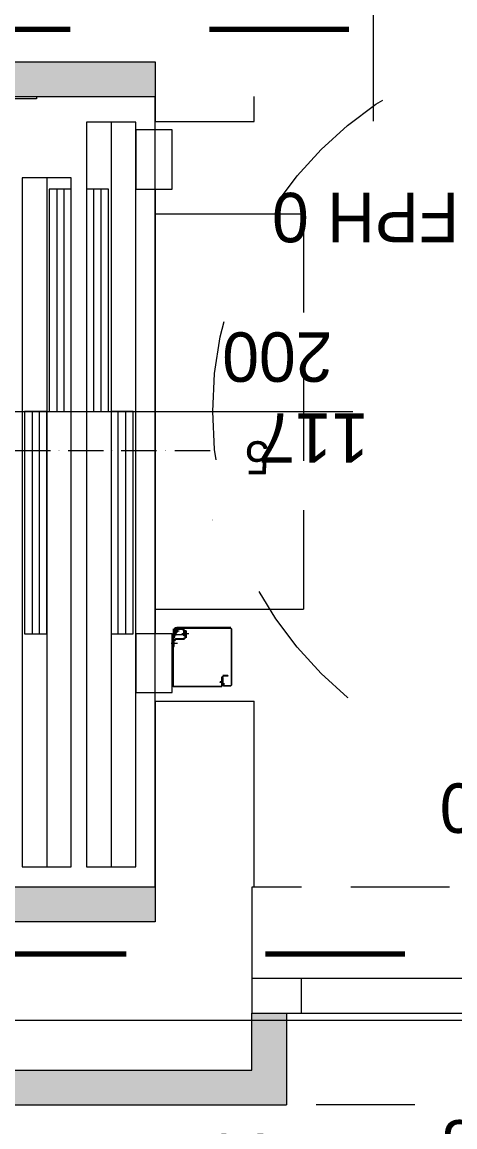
# Model space of a CAD drawing. Header units: metres. Extents: x -223175 to -223082, y -66 to 73.
# Drawn here: x -223168.779 to -223167.902, y 31.825 to 34.06 of the extents above; entities that cross this region are included whole.
import ezdxf
from ezdxf.enums import TextEntityAlignment as Align

# ---------------------------------------------------------------- set-up
doc = ezdxf.new("R2010")
doc.units = ezdxf.units.M
doc.header["$MEASUREMENT"] = 0
for name, pattern in [('HIDDEN', [0.3, 0.2, -0.1]), ('Strichlinie', [0.564444, 0.282222, -0.282222]), ('Strichlinie mittel', [0.3, 0.2, -0.1])]:
    doc.linetypes.add(name, pattern=pattern)
for name, color, linetype in [('cs-b1600.cs', 7, 'Continuous'), ('cs-bestand wand.cs', 7, 'Continuous'), ('cs-brandschutz.cs', 7, 'Continuous'), ('cs-lift.cs', 7, 'Continuous'), ('cs-neubau.cs', 7, 'Continuous'), ('cs-schraffur allg.cs', 7, 'Continuous'), ('cs-wand tr.cs', 7, 'Continuous')]:
    doc.layers.add(name, color=color, linetype=linetype)

# ---------------------------------------------------------------- blocks, each defined once
blk = doc.blocks.new('F Marker 21_19')
at = {"layer": 'cs-wand tr.cs', "color": 7, "linetype": 'Continuous', "lineweight": 13}
blk.add_line((0, -0.94), (0, 0.05), dxfattribs=at)
at = {"layer": 'cs-wand tr.cs', "color": 7, "lineweight": 13}
for tag, rotation, p in [('AC_SillPrefix_FPH', 360, (-0.1743, 0.1651)), ('DUMMY_273', 270, (-0.25, -0.7749)), ('DUMMY_272', 270, (0.0136, -0.7749))]:
    blk.add_attdef(tag, text='', height=0.1, rotation=rotation, dxfattribs=at).set_placement(p, align=Align.BOTTOM_LEFT)
blk = doc.blocks.new('Wand_252', base_point=(-14435.9413, 223168.3089))
at = {"layer": 'cs-wand tr.cs', "linetype": 'Continuous', "lineweight": 0, "true_color": 0x83bf46}
blk.add_hatch(color=83, dxfattribs=at).paths.add_polyline_path([(-14435.8713, 223168.5089), (-14435.8713, 223170.5878), (-14435.9413, 223170.5178), (-14435.9413, 223168.5089)])
at = {"layer": 'cs-wand tr.cs', "color": 7, "linetype": 'Continuous', "lineweight": 13}
for p, q in [((-14435.8713, 223170.5878), (-14435.8713, 223168.5089)), ((-14435.8713, 223168.5089), (-14435.9413, 223168.5089))]:
    blk.add_line(p, q, dxfattribs=at)
at = {"layer": 'cs-wand tr.cs', "color": 7, "linetype": 'Continuous', "lineweight": 13, "flags": 128}
blk.add_lwpolyline([(-14435.9413, 223170.5178), (-14435.9413, 223168.5089)], dxfattribs=at)
at = {"layer": 'cs-wand tr.cs', "color": 7, "linetype": 'Continuous', "lineweight": 13, "rotation": 90}
blk.add_blockref('F Marker 21_19', (-14435.9413, 223168.0677), dxfattribs=at).add_auto_attribs({'AC_SillPrefix_FPH': 'FPH 0', 'DUMMY_272': '48', 'DUMMY_273': '300'})
blk = doc.blocks.new('1-Flügelfenster 21_30')
at = {"layer": 'cs-wand tr.cs', "color": 7, "linetype": 'HIDDEN', "lineweight": 13}
for p, q in [((-0.65, 0.185), (0.65, 0.185)), ((-0.58, -0.255), (0.58, -0.255))]:
    blk.add_line(p, q, dxfattribs=at)
at = {"layer": 'cs-wand tr.cs', "color": 7, "linetype": 'Continuous', "lineweight": 13}
for p, q in [((-0.65, 0.185), (-0.65, 0.115)), ((0.65, 0.185), (0.65, 0.115)), ((-0.65, 0.115), (-0.65, 0)), ((0.65, 0.115), (0.65, 0)), ((-0.65, 0), (-0.55, 0)), ((-0.65, 0), (-0.65, -0.07)), ((-0.65, 0), (-0.65, -0.07)), ((-0.55, 0), (-0.55, -0.07)), ((-0.55, 0), (0.55, 0)), ((0.55, -0.07), (0.55, 0)), ((0.55, 0), (0.65, 0)), ((0.65, 0), (0.65, -0.07)), ((0.65, 0), (0.65, -0.07)), ((-0.55, -0.07), (-0.65, -0.07)), ((-0.58, -0.07), (-0.58, -0.255)), ((0.55, -0.07), (-0.55, -0.07)), ((0.65, -0.07), (0.55, -0.07)), ((0.58, -0.07), (0.58, -0.255)), ((-0.65, -0.255), (-0.58, -0.255)), ((0.65, -0.255), (0.58, -0.255))]:
    blk.add_line(p, q, dxfattribs=at)
blk = doc.blocks.new('Wand_253', base_point=(-14437.5413, 223170.5178))
at = {"layer": 'cs-wand tr.cs', "linetype": 'Continuous', "lineweight": 0, "true_color": 0x83bf46}
for points in [[(-14437.9813, 223170.9578), (-14437.9813, 223168.313), (-14437.9113, 223168.313), (-14437.9113, 223170.8878)], [(-14437.5413, 223168.5089), (-14437.5413, 223170.5178), (-14437.6113, 223170.5878), (-14437.6113, 223168.5089)], [(-14437.9813, 223168.313), (-14437.9813, 223168.243), (-14437.7963, 223168.243), (-14437.7963, 223168.313), (-14437.9113, 223168.313)]]:
    blk.add_hatch(color=83, dxfattribs=at).paths.add_polyline_path(points)
at = {"layer": 'cs-wand tr.cs', "color": 7, "linetype": 'Continuous', "lineweight": 13}
for p, q in [((-14437.9113, 223170.8878), (-14437.9113, 223168.313)), ((-14437.8113, 223168.313), (-14437.8113, 223170.7878)), ((-14437.6113, 223168.5089), (-14437.6113, 223170.5878)), ((-14437.5413, 223168.5089), (-14437.6113, 223168.5089)), ((-14437.9813, 223168.313), (-14437.9813, 223168.243)), ((-14437.9113, 223168.313), (-14437.7963, 223168.313)), ((-14437.7963, 223168.313), (-14437.7963, 223168.243)), ((-14437.7263, 223168.313), (-14437.7963, 223168.313)), ((-14437.6113, 223168.313), (-14437.7263, 223168.313)), ((-14437.5413, 223168.313), (-14437.6113, 223168.313)), ((-14437.7963, 223168.243), (-14437.9813, 223168.243))]:
    blk.add_line(p, q, dxfattribs=at)
at = {"layer": 'cs-wand tr.cs', "color": 7, "linetype": 'Continuous', "lineweight": 13, "flags": 128}
for points in [[(-14437.9813, 223170.9578), (-14437.9813, 223168.313)], [(-14437.5413, 223168.5089), (-14437.5413, 223170.5178)]]:
    blk.add_lwpolyline(points, dxfattribs=at)
at = {"layer": 'cs-wand tr.cs', "color": 7, "linetype": 'Continuous', "lineweight": 13}
ref = blk.add_blockref('F Marker 21_19', (-14437.5413, 223167.663), dxfattribs=dict(at, rotation=270))
ref.add_attrib('AC_FirePrefix', 'Fixverglasung  EW 30', dxfattribs={"color": 7, "lineweight": 13, "height": 0.1, "rotation": 90}).set_placement((-14438.0113, 223167.0992), align=Align.BOTTOM_LEFT)
ref.add_attrib('AC_SillPrefix_FPH', 'FPH 0', dxfattribs={"color": 7, "lineweight": 13, "height": 0.1, "rotation": 90}).set_placement((-14437.3013, 223167.5538), align=Align.BOTTOM_LEFT)
ref.add_attrib('AC_WIDO_ID', '130', dxfattribs={"color": 7, "lineweight": 13, "height": 0.1, "rotation": 360}).set_placement((-14438.6051, 223167.7417), align=Align.BOTTOM_LEFT)
ref.add_attrib('DUMMY_272', '300', dxfattribs={"color": 7, "lineweight": 13, "height": 0.1, "rotation": 360}).set_placement((-14438.6051, 223167.478), align=Align.BOTTOM_LEFT)
at = {"layer": 'cs-wand tr.cs', "color": 7, "linetype": 'Continuous', "lineweight": 13, "xscale": -1, "rotation": 270}
blk.add_blockref('1-Flügelfenster 21_30', (-14437.7263, 223167.663), dxfattribs=at)
blk = doc.blocks.new('Rechteckige Türöffnung 21_6')
at = {"layer": 'cs-bestand wand.cs', "color": 7, "linetype": 'Strichlinie mittel', "lineweight": 13}
for p, q in [((-0.4, 0.3), (0.4, 0.3)), ((-0.4, 0), (0.4, 0))]:
    blk.add_line(p, q, dxfattribs=at)
at = {"layer": 'cs-bestand wand.cs', "color": 7, "linetype": 'Continuous', "lineweight": 13}
for p, q in [((-0.4, 0), (-0.4, 0.3)), ((0.4, 0), (0.4, 0.3))]:
    blk.add_line(p, q, dxfattribs=at)
blk = doc.blocks.new('T Marker 21_10')
at = {"layer": 'cs-bestand wand.cs', "color": 7, "linetype": 'Continuous', "lineweight": 13}
blk.add_line((0, 0.3), (0, -0.4), dxfattribs=at)
at = {"layer": 'cs-bestand wand.cs', "color": 7, "lineweight": 13}
for tag, p in [('DUMMY_272', (0.0264, 0.0651)), ('DUMMY_273', (0.19, 0.0651))]:
    blk.add_attdef(tag, text='', height=0.1, rotation=90, dxfattribs=at).set_placement(p, align=Align.BOTTOM_LEFT)
blk = doc.blocks.new('Wand_255', base_point=(-14437.5413, 223168.5089))
at = {"layer": 'cs-neubau.cs', "color": 7, "linetype": 'Continuous', "lineweight": 13}
for p, q in [((-14437.1652, 223168.5089), (-14437.1652, 223168.3089)), ((-14435.9921, 223168.5089), (-14435.9921, 223168.3089))]:
    blk.add_line(p, q, dxfattribs=at)
at = {"layer": 'cs-neubau.cs', "color": 7, "linetype": 'Continuous', "lineweight": 13, "flags": 128}
for points in [[(-14437.1652, 223168.5089), (-14437.5413, 223168.5089)], [(-14435.9413, 223168.5089), (-14435.9921, 223168.5089)], [(-14437.5413, 223168.3089), (-14437.1652, 223168.3089)], [(-14435.9921, 223168.3089), (-14435.9413, 223168.3089)]]:
    blk.add_lwpolyline(points, dxfattribs=at)
at = {"layer": 'cs-neubau.cs', "color": 7, "linetype": 'Continuous', "lineweight": 13}
ref = blk.add_blockref('T Marker 21_10', (-14436.5787, 223168.5089), dxfattribs=at)
ref.add_attrib('DUMMY_272', '117', dxfattribs={"color": 7, "lineweight": 0, "height": 0.1, "rotation": 90}).set_placement((-14436.5523, 223168.077), align=Align.BOTTOM_LEFT)
ref.add_attrib('DUMMY_274', '200', dxfattribs={"color": 7, "lineweight": 0, "height": 0.1, "rotation": 90}).set_placement((-14436.3887, 223168.1501), align=Align.BOTTOM_LEFT)
ref.add_attrib('DUMMY_275', '5', dxfattribs={"color": 7, "lineweight": 0, "height": 0.0667, "rotation": 90}).set_placement((-14436.619, 223168.2776), align=Align.BOTTOM_LEFT)
at = {"layer": 'cs-neubau.cs', "color": 7, "linetype": 'Continuous', "lineweight": 13, "rotation": 180}
blk.add_blockref('Rechteckige Türöffnung 21_6', (-14436.5787, 223168.5089), dxfattribs=at)
blk = doc.blocks.new('sn-aa_b1600_circle')
at = {"layer": 'cs-b1600.cs', "color": 252, "linetype": 'Strichlinie', "lineweight": 0, "true_color": 0x929292}
blk.add_circle((0.75, 0.75), 0.75, dxfattribs=at)

msp = doc.modelspace()

# ---------------------------------------------------------------- hatches: boundary and pattern name
at = {"layer": 'cs-lift.cs', "linetype": 'Continuous', "lineweight": 0, "true_color": 0x000000}
for points in [[(-223168.7172, 33.2725), (-223168.7172, 33.2737), (-223168.7184, 33.2737), (-223168.7184, 33.2725)], [(-223168.6085, 33.2725), (-223168.6085, 33.2737), (-223168.6098, 33.2737), (-223168.6098, 33.2725)], [(-223168.5012, 33.2725), (-223168.5012, 33.2737), (-223168.5025, 33.2737), (-223168.5025, 33.2725)], [(-223168.3926, 33.2725), (-223168.3926, 33.2737), (-223168.3938, 33.2737), (-223168.3938, 33.2725)], [(-223168.7031, 33.1932), (-223168.7031, 33.1945), (-223168.7044, 33.1945), (-223168.7044, 33.1932)], [(-223168.5958, 33.1932), (-223168.5958, 33.1945), (-223168.597, 33.1945), (-223168.597, 33.1932)], [(-223168.4871, 33.1932), (-223168.4871, 33.1945), (-223168.4884, 33.1945), (-223168.4884, 33.1932)], [(-223168.3926, 33.0525), (-223168.3926, 33.0537), (-223168.3938, 33.0537), (-223168.3938, 33.0525)]]:
    msp.add_hatch(color=18, dxfattribs=at).paths.add_polyline_path(points)

# ---------------------------------------------------------------- linework, layer by layer
at = {"layer": 'cs-brandschutz.cs', "color": 242, "linetype": 'Strichlinie', "lineweight": 70, "true_color": 0xcc0033, "flags": 128}
msp.add_lwpolyline([(-223161.725, 32.3083), (-223161.725, 37.3186), (-223167.3721, 37.3186), (-223167.3721, 34.0451), (-223170.6528, 34.0451), (-223170.6528, 32.1751), (-223166.8319, 32.1751), (-223166.8319, 32.7603), (-223163.5026, 32.7592), (-223163.5026, 32.3083)], close=True, dxfattribs=at)
at = {"layer": 'cs-lift.cs', "color": 7, "linetype": 'Continuous', "lineweight": 0, "flags": 128}
for points in [[(-223168.7491, 33.9101), (-223168.7491, 33.905), (-223168.822, 33.905), (-223168.822, 33.8117), (-223168.8565, 33.8117), (-223168.8565, 33.8808)], [(-223168.5089, 32.3101), (-223168.5089, 33.9101)], [(-223168.6482, 33.8578), (-223168.6482, 32.351)], [(-223168.5485, 33.8578), (-223168.6482, 33.8578)], [(-223168.5485, 33.8578), (-223168.6482, 33.8578)], [(-223168.5983, 33.8578), (-223168.5983, 32.351)], [(-223168.5485, 32.351), (-223168.5485, 33.8578)], [(-223168.7287, 33.7453), (-223168.7287, 32.351)], [(-223168.7082, 33.7223), (-223168.7082, 33.2725)], [(-223168.6942, 33.7223), (-223168.6942, 33.2725)], [(-223168.6341, 33.7223), (-223168.6341, 33.2725)], [(-223168.6188, 33.7223), (-223168.6188, 33.2725)], [(-223168.5089, 33.7223), (-223168.5089, 32.8226)], [(-223168.8066, 33.2725), (-223168.7351, 33.2725)], [(-223168.7581, 33.2725), (-223168.7581, 32.8226)], [(-223168.744, 33.2725), (-223168.744, 32.8226)], [(-223168.698, 33.2725), (-223168.6264, 33.2725)], [(-223168.5907, 33.2725), (-223168.5191, 33.2725)], [(-223168.5843, 33.2725), (-223168.5843, 32.8226)], [(-223168.5689, 33.2725), (-223168.5689, 32.8226)], [(-223168.4833, 33.2725), (-223168.4105, 33.2725)], [(-223168.721, 33.1932), (-223168.7938, 33.1932)], [(-223168.6136, 33.1932), (-223168.6852, 33.1932)], [(-223168.5063, 33.1932), (-223168.5779, 33.1932)], [(-223168.3977, 33.1932), (-223168.4692, 33.1932)], [(-223168.4744, 32.8226), (-223168.4718, 32.8226)], [(-223168.4744, 32.7178), (-223168.4744, 32.8226)], [(-223168.4731, 32.829), (-223168.4603, 32.829)], [(-223168.4667, 32.82), (-223168.4731, 32.82)], [(-223168.4731, 32.8137), (-223168.4718, 32.8149)], [(-223168.4718, 32.8149), (-223168.4718, 32.8328)], [(-223168.4718, 32.8316), (-223168.4705, 32.8316), (-223168.4705, 32.8149)], [(-223168.4718, 32.7178), (-223168.4718, 32.8226)], [(-223168.4718, 32.8137), (-223168.4705, 32.8149)], [(-223168.4718, 32.8137), (-223168.4718, 32.8149)], [(-223168.4692, 32.8341), (-223168.4705, 32.8328)], [(-223168.4705, 32.8316), (-223168.4705, 32.8328)], [(-223168.4692, 32.8252), (-223168.4654, 32.8252), (-223168.4629, 32.829), (-223168.4641, 32.8316), (-223168.468, 32.8328), (-223168.4705, 32.8303)], [(-223168.4705, 32.8162), (-223168.4705, 32.829)], [(-223168.4705, 32.8162), (-223168.4692, 32.8162), (-223168.4692, 32.829)], [(-223168.4692, 32.8354), (-223168.3555, 32.8354)], [(-223168.4692, 32.8341), (-223168.3555, 32.8341)], [(-223168.468, 32.8264), (-223168.4654, 32.8277), (-223168.4641, 32.8303), (-223168.468, 32.8316), (-223168.4692, 32.829)], [(-223168.468, 32.8316), (-223168.468, 32.8264)], [(-223168.468, 32.8252), (-223168.468, 32.8277)], [(-223168.468, 32.8252), (-223168.468, 32.8213)], [(-223168.468, 32.8213), (-223168.4513, 32.8213)], [(-223168.4667, 32.8226), (-223168.4667, 32.8354)], [(-223168.4629, 32.8354), (-223168.4654, 32.8354)], [(-223168.3568, 32.8354), (-223168.4629, 32.8354)], [(-223168.4552, 32.8316), (-223168.4629, 32.8316)], [(-223168.4526, 32.8328), (-223168.4552, 32.8341)], [(-223168.4539, 32.8316), (-223168.4552, 32.8316)], [(-223168.4411, 32.8226), (-223168.4552, 32.8226)], [(-223168.4513, 32.829), (-223168.4539, 32.8316)], [(-223168.4526, 32.8328), (-223168.4501, 32.8303)], [(-223168.4513, 32.8277), (-223168.4513, 32.829)], [(-223168.4513, 32.8188), (-223168.4513, 32.8277)], [(-223168.4488, 32.8188), (-223168.4513, 32.8188)], [(-223168.4513, 32.8111), (-223168.4475, 32.8149)], [(-223168.4513, 32.8137), (-223168.4501, 32.8149)], [(-223168.4488, 32.8277), (-223168.4501, 32.8303)], [(-223168.4462, 32.829), (-223168.4488, 32.829)], [(-223168.4488, 32.829), (-223168.4488, 32.8149)], [(-223168.4462, 32.829), (-223168.4462, 32.8149)], [(-223168.3555, 32.8354), (-223168.3568, 32.8354)], [(-223168.3542, 32.8328), (-223168.3555, 32.8341)], [(-223168.3542, 32.8328), (-223168.3555, 32.8341)], [(-223168.4641, 32.8034), (-223168.4769, 32.8034)], [(-223168.4718, 32.8124), (-223168.4731, 32.8111)], [(-223168.4718, 32.8124), (-223168.4705, 32.8137)], [(-223168.468, 32.8124), (-223168.4718, 32.8086)], [(-223168.4718, 32.8124), (-223168.4718, 32.8111)], [(-223168.4718, 32.797), (-223168.4705, 32.797), (-223168.4705, 32.8086)], [(-223168.4705, 32.797), (-223168.4705, 32.8086)], [(-223168.4705, 32.797), (-223168.4705, 32.8086)], [(-223168.468, 32.8098), (-223168.4692, 32.8086)], [(-223168.4513, 32.8124), (-223168.468, 32.8124)], [(-223168.4513, 32.8111), (-223168.468, 32.8111)], [(-223168.3747, 32.7255), (-223168.3772, 32.7255)], [(-223168.3772, 32.7242), (-223168.3772, 32.7255)], [(-223168.3747, 32.7357), (-223168.3747, 32.7178)], [(-223168.3708, 32.7383), (-223168.3734, 32.7357)], [(-223168.3734, 32.7357), (-223168.3734, 32.7178)], [(-223168.3734, 32.7344), (-223168.3721, 32.7344)], [(-223168.3721, 32.7255), (-223168.3734, 32.7255)], [(-223168.3708, 32.7383), (-223168.3721, 32.7383)], [(-223168.3708, 32.737), (-223168.3721, 32.7357)], [(-223168.3721, 32.7344), (-223168.3721, 32.7255)], [(-223168.3619, 32.7383), (-223168.3708, 32.7383)], [(-223168.3619, 32.7383), (-223168.3708, 32.7383)], [(-223168.3619, 32.737), (-223168.3708, 32.737)], [(-223168.3619, 32.7383), (-223168.3619, 32.737)], [(-223168.4731, 32.7178), (-223168.4705, 32.7153)], [(-223168.4718, 32.7178), (-223168.4705, 32.7165)], [(-223168.376, 32.7165), (-223168.4705, 32.7165)], [(-223168.376, 32.7153), (-223168.4705, 32.7153)], [(-223168.3747, 32.7242), (-223168.3772, 32.7242)], [(-223168.376, 32.7153), (-223168.3734, 32.7178)], [(-223168.376, 32.7165), (-223168.3747, 32.7178)], [(-223168.3721, 32.7242), (-223168.3734, 32.7242)], [(-223168.3708, 32.7229), (-223168.3721, 32.7242)], [(-223168.3721, 32.7242), (-223168.3721, 32.7191)], [(-223168.3721, 32.7191), (-223168.3708, 32.7178)], [(-223168.3708, 32.7191), (-223168.3708, 32.7229)], [(-223168.3708, 32.7178), (-223168.3555, 32.7178), (-223168.3683, 32.7178)], [(-223168.3696, 32.7191), (-223168.3696, 32.7229)], [(-223168.3696, 32.7191), (-223168.3683, 32.7178)], [(-223168.3555, 32.7178), (-223168.3542, 32.7191)], [(-223168.3555, 32.7178), (-223168.3542, 32.7191)], [(-223168.6482, 32.351), (-223168.5485, 32.351)]]:
    msp.add_lwpolyline(points, dxfattribs=at)
for points in [[(-223168.4744, 33.7223), (-223168.4744, 33.8424), (-223168.5485, 33.8424), (-223168.5485, 33.7223)], [(-223168.6788, 32.351), (-223168.6788, 33.7453), (-223168.7785, 33.7453), (-223168.7785, 32.351)], [(-223168.6788, 33.2725), (-223168.6788, 33.7223), (-223168.7236, 33.7223), (-223168.7236, 33.2725)], [(-223168.6034, 33.2725), (-223168.6034, 33.7223), (-223168.6482, 33.7223), (-223168.6482, 33.2725)], [(-223168.7287, 32.8226), (-223168.7287, 33.2724), (-223168.7734, 33.2724), (-223168.7734, 32.8226)], [(-223168.5536, 32.8226), (-223168.5536, 33.2724), (-223168.5983, 33.2724), (-223168.5983, 32.8226)], [(-223168.4744, 32.7038), (-223168.4744, 32.8226), (-223168.5485, 32.8226), (-223168.5485, 32.7038)], [(-223168.3542, 32.8328), (-223168.3542, 32.7191)]]:
    msp.add_lwpolyline(points, close=True, dxfattribs=at)
at = {"layer": 'cs-schraffur allg.cs', "color": 7, "linetype": 'Continuous', "lineweight": 0, "flags": 128}
msp.add_lwpolyline([(-223151.9371, 23.6753), (-223167.0171, 23.6753), (-223167.0171, 32.0401), (-223170.9578, 32.0401), (-223170.9578, 34.1801), (-223167.8973, 34.1801), (-223167.8973, 37.8702), (-223167.5971, 37.8702), (-223167.5971, 44.7149), (-223153.107, 44.7149), (-223153.107, 42.1201), (-223154.1071, 42.1201), (-223154.1071, 36.7701), (-223153.107, 36.7701), (-223153.107, 31.2601), (-223154.0871, 31.2601), (-223154.0871, 28.8601), (-223151.9371, 28.8601)], close=True, dxfattribs=at)

# ---------------------------------------------------------------- block references
at = {"layer": 'cs-b1600.cs', "color": 251, "linetype": 'Continuous', "lineweight": 0, "true_color": 0x494949, "rotation": 270}
msp.add_blockref('sn-aa_b1600_circle', (-223168.3926, 34.0225), dxfattribs=at)
at = {"layer": 'cs-neubau.cs', "color": 7, "lineweight": 13, "rotation": 90}
msp.add_blockref('Wand_255', (-223168.5089, 32.3101), dxfattribs=at)
at = {"layer": 'cs-wand tr.cs', "color": 7, "lineweight": 25, "rotation": 90}
for name, p in [('Wand_252', (-223168.3089, 33.9101)), ('Wand_253', (-223170.5178, 32.3101))]:
    msp.add_blockref(name, p, dxfattribs=at)

doc.saveas('drawing.dxf')
